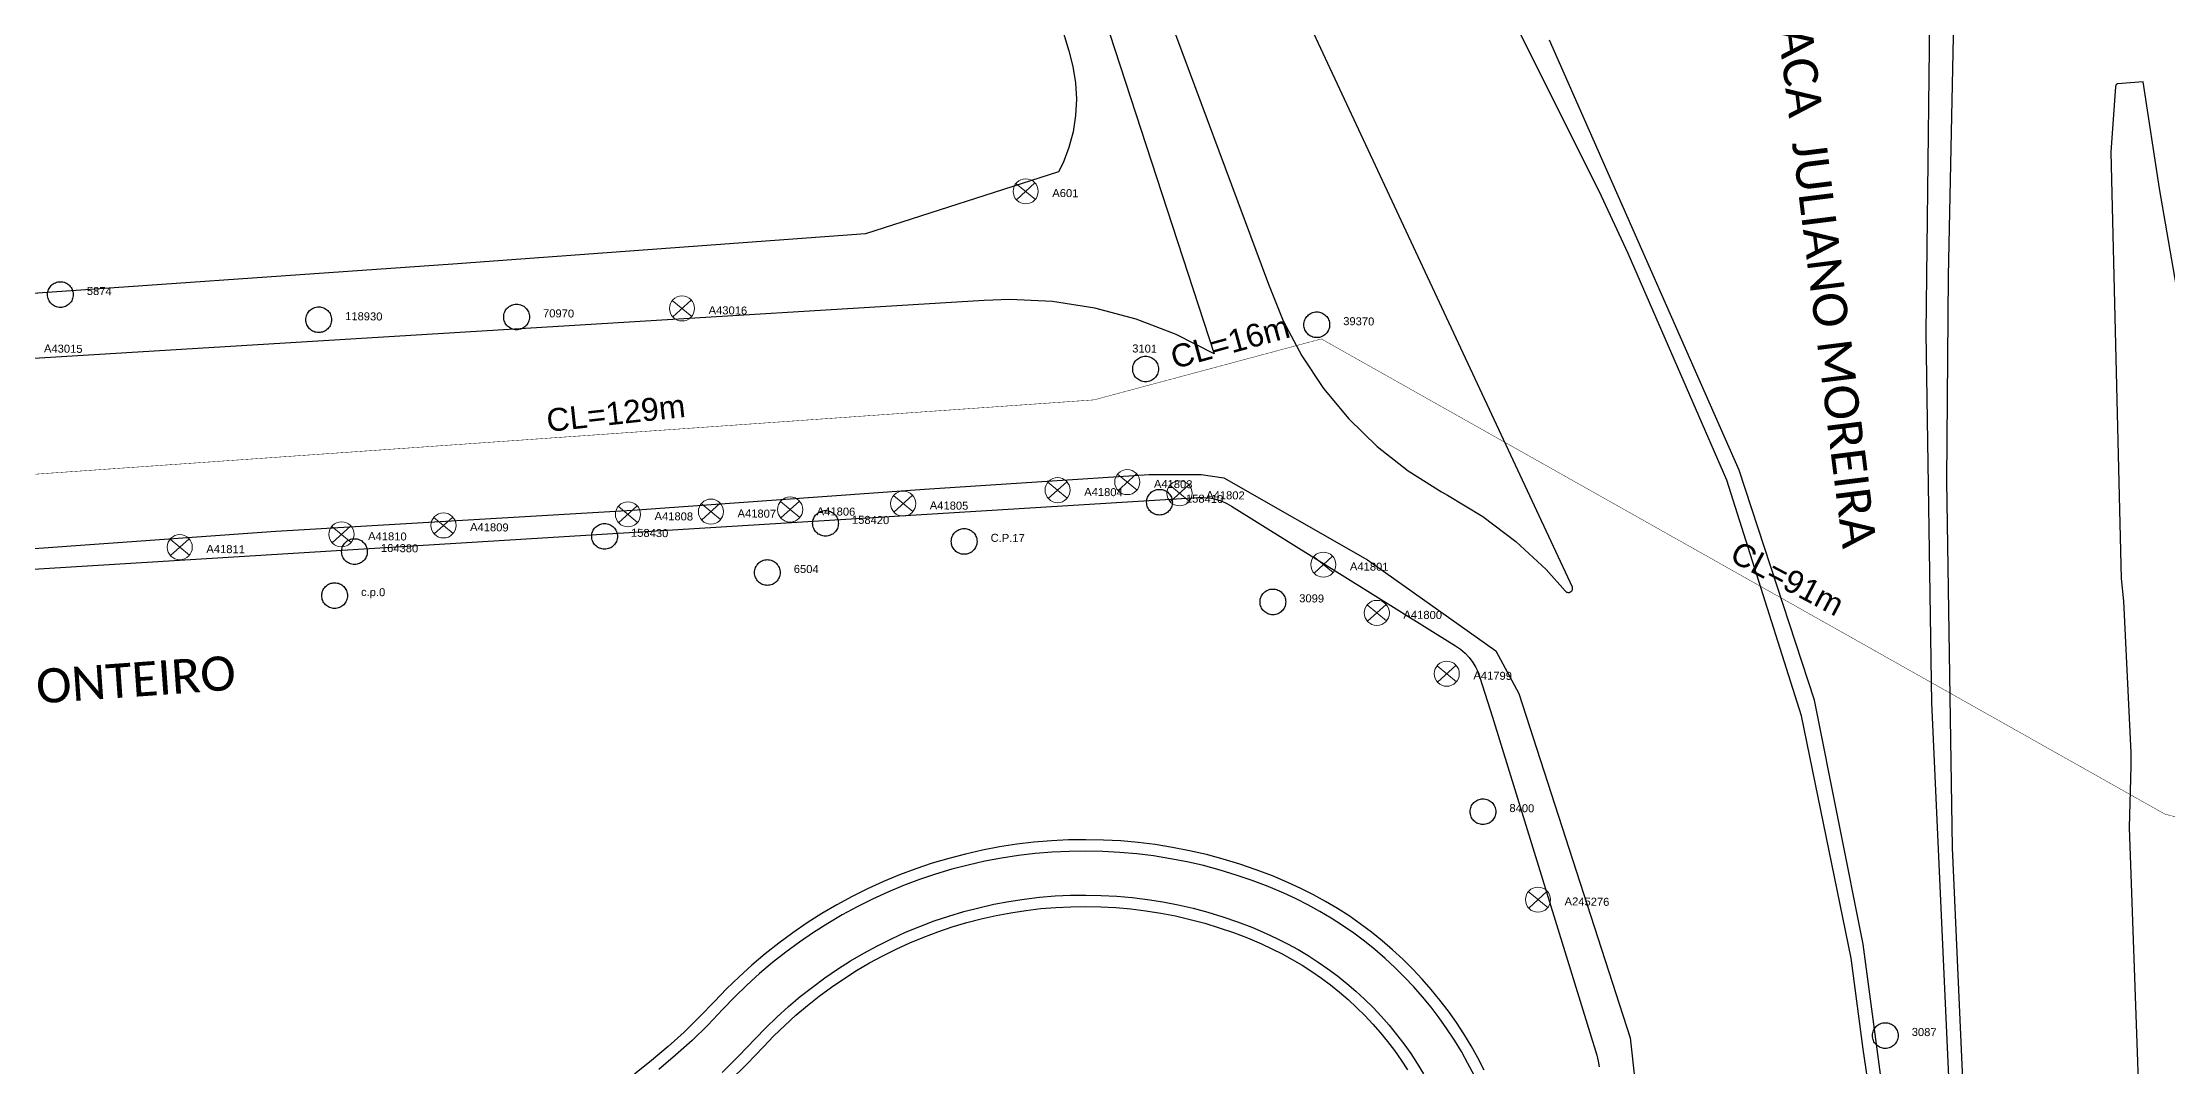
# Model space of a CAD drawing. Header units: millimetres. Extents: x 676447 to 689606, y 7455628 to 7463967.
# Drawn here: x 686720.6 to 686906.5, y 7460215.3 to 7460304.9 of the extents above; entities that cross this region are included whole.
import ezdxf

# ---------------------------------------------------------------- set-up
doc = ezdxf.new("R2010")
doc.units = ezdxf.units.MM
doc.header["$LTSCALE"] = 0.1
doc.header["$MEASUREMENT"] = 0
doc.linetypes.add('PHANTOM2', pattern=[1.25, 0.625, -0.125, 0.125, -0.125, 0.125, -0.125])
doc.layers.add('10.4-Postes', color=1, linetype='Continuous', lineweight=0)
for name, color, linetype in [('Caixas Subterrâneas', 5, 'Continuous'), ('label_cabos', 7, 'Continuous'), ('LEGENDAS_INFRAESTRUTURAS', 7, 'Continuous'), ('MUB_MEIOFIO', 7, 'Continuous'), ('MUB_OBRA_ARTE', 7, 'Continuous'), ('MUB_QUADRAS', 7, 'Continuous'), ('MUB_SEGMENTO', 7, 'Continuous'), ('NOS_DE_INFRAESTRUTURA', 7, 'Continuous')]:
    doc.layers.add(name, color=color, linetype=linetype)
doc.styles.add('Legend', font='calibri.ttf')
doc.styles.get("Standard").update_dxf_attribs({"font": 'arial.ttf'})

# ---------------------------------------------------------------- blocks, each defined once
blk = doc.blocks.new('MHMZ')
at = {"linetype": 'PHANTOM2'}
blk.add_circle((0, 0), 0.0000101, dxfattribs=at)
blk = doc.blocks.new('PTPT')
at = {"layer": '10.4-Postes', "color": 1, "linetype": 'PHANTOM2'}
for points in [[(-0.0000079, 0.0000104), (0.0000075, -0.000002)], [(0.000007, 0.0000109), (-0.0000074, -0.0000025)]]:
    blk.add_lwpolyline(points, dxfattribs=at)
at = {"layer": '10.4-Postes', "color": 1}
blk.add_circle((-0.0000002, 0.0000042), 0.00000987, dxfattribs=at)

msp = doc.modelspace()

# ---------------------------------------------------------------- linework, layer by layer
at = {"color": 5, "const_width": 0.04}
msp.add_lwpolyline([(686611.24, 7460268.99), (686600.27, 7460256.23), (686625.13, 7460262.73), (686688.3, 7460264.89), (686812.55, 7460273.61), (686832.44, 7460278.94), (686906.24, 7460237.38), (686912.59, 7460235.71), (687018.68, 7460166.04)], dxfattribs=at)
at = {"layer": 'MUB_MEIOFIO', "linetype": 'Continuous'}
for points in [[(686758.74, 7460472.23), (686808.88, 7460321.07), (686823.06, 7460277.65), (686819.73, 7460279.34), (686816.23, 7460280.67), (686812.62, 7460281.62), (686808.93, 7460282.2), (686805.2, 7460282.38), (686802.94, 7460282.3), (686693.98, 7460275.65), (686639.38, 7460273.23), (686618.95, 7460272.05), (686611.52, 7460267.57)], [(686948.92, 7459922.98), (686923.71, 7459975.76), (686916.23, 7459994.51), (686910.75, 7460013.93), (686908.8, 7460023.7), (686902.53, 7460065.67), (686896.54, 7460111.85), (686891.26, 7460154.07), (686891.24, 7460154.17), (686885.11, 7460181.12), (686879.84, 7460216.81), (686878.8, 7460224.79), (686874.46, 7460245.98), (686867.93, 7460266.59), (686859.29, 7460286.41), (686856.96, 7460291.44), (686856.94, 7460291.46), (686832.59, 7460340.1), (686786.83, 7460471.63)], [(686827.83, 7460283.73), (686829.11, 7460280.52), (686830.72, 7460277.47), (686832.63, 7460274.6), (686834.84, 7460271.95), (686837.31, 7460269.54), (686840.03, 7460267.4), (686842.95, 7460265.56), (686843.48, 7460265.27), (686846.58, 7460263.4), (686849.47, 7460261.23), (686852.12, 7460258.76), (686853.78, 7460256.9), (686853.8, 7460256.87), (686853.83, 7460256.85), (686853.86, 7460256.82), (686853.89, 7460256.8), (686853.93, 7460256.79), (686853.96, 7460256.78), (686854, 7460256.77), (686854.04, 7460256.76), (686854.07, 7460256.76), (686854.11, 7460256.76), (686854.15, 7460256.77), (686854.18, 7460256.78), (686854.22, 7460256.8), (686854.25, 7460256.81), (686854.28, 7460256.84), (686854.31, 7460256.86), (686854.34, 7460256.89), (686854.36, 7460256.92), (686854.38, 7460256.95), (686854.39, 7460256.98), (686854.41, 7460257.02), (686854.42, 7460257.06), (686854.42, 7460257.09), (686854.42, 7460257.13), (686854.42, 7460257.17), (686854.41, 7460257.2), (686854.4, 7460257.24), (686824.3, 7460321.73)], [(686818.1, 7460309.82), (686827.83, 7460283.73)], [(686887.74, 7460306.77), (686887.29, 7460284.47), (686887.13, 7460266.52), (686887.62, 7460234.43), (686888.64, 7460211.53), (686891.5, 7460188), (686900.28, 7460127.87), (686906.55, 7460079.77)], [(686902.13, 7460301.26), (686902.12, 7460301.26), (686902.09, 7460301.25), (686902.07, 7460301.24), (686902.04, 7460301.22), (686902.02, 7460301.21), (686902, 7460301.19), (686901.98, 7460301.17), (686901.96, 7460301.14), (686901.95, 7460301.12), (686901.94, 7460301.09), (686901.93, 7460301.07), (686901.92, 7460301.04), (686901.92, 7460301.01), (686901.52, 7460295.28), (686902.43, 7460258), (686902.61, 7460256.01), (686903.27, 7460242.77), (686903.26, 7460241.58), (686903.11, 7460236.21), (686904.1, 7460208.35), (686906.51, 7460191.59)], [(686909.23, 7460272.05), (686905.78, 7460292.1), (686904.35, 7460301.42), (686902.13, 7460301.26)], [(686718.61, 7460260.52), (686740.98, 7460262.13), (686772.17, 7460263.95), (686797.71, 7460265.79), (686817.37, 7460267.07), (686821.94, 7460267.07), (686823.9, 7460266.8), (686836.47, 7460259.63), (686847.7, 7460251.65), (686849.71, 7460247.92), (686859.45, 7460217.8), (686862.31, 7460191.89), (686865.02, 7460157.01), (686866.68, 7460134.79), (686866.44, 7460097.41), (686866.07, 7460074.93)], [(686845.8, 7460214.54), (686845.26, 7460215.58), (686844.69, 7460216.61), (686844.08, 7460217.61), (686843.43, 7460218.59), (686842.75, 7460219.55), (686842.04, 7460220.49), (686841.3, 7460221.4), (686840.52, 7460222.28), (686839.71, 7460223.13), (686838.88, 7460223.96), (686838.02, 7460224.76), (686837.13, 7460225.53), (686836.21, 7460226.26), (686835.27, 7460226.97), (686834.3, 7460227.64), (686833.31, 7460228.27), (686832.3, 7460228.87), (686831.27, 7460229.44), (686830.23, 7460229.97), (686829.16, 7460230.46), (686827.79, 7460231.04), (686826.4, 7460231.57), (686825, 7460232.05), (686823.58, 7460232.48), (686822.14, 7460232.87), (686820.7, 7460233.2), (686819.24, 7460233.48), (686817.77, 7460233.72), (686816.3, 7460233.9), (686814.82, 7460234.03), (686813.33, 7460234.11), (686811.85, 7460234.14), (686810.37, 7460234.12), (686808.88, 7460234.05), (686807.4, 7460233.92), (686805.93, 7460233.75), (686804.46, 7460233.52), (686803, 7460233.25), (686801.55, 7460232.92), (686800.11, 7460232.55), (686798.69, 7460232.12), (686797.28, 7460231.65), (686795.89, 7460231.13), (686794.52, 7460230.56), (686793.17, 7460229.94), (686791.84, 7460229.28), (686790.53, 7460228.57), (686789.25, 7460227.82), (686788, 7460227.03), (686786.77, 7460226.19), (686785.58, 7460225.31), (686784.41, 7460224.39), (686783.28, 7460223.43), (686782.18, 7460222.43), (686781.12, 7460221.39), (686780.09, 7460220.32), (686778.76, 7460218.93), (686777.38, 7460217.59), (686775.95, 7460216.29), (686774.48, 7460215.05)], [(686780.01, 7460214.79), (686781.48, 7460216.23), (686782.91, 7460217.71), (686783.84, 7460218.69), (686784.81, 7460219.63), (686785.81, 7460220.54), (686786.84, 7460221.42), (686787.91, 7460222.25), (686789, 7460223.06), (686790.11, 7460223.82), (686791.26, 7460224.54), (686792.42, 7460225.23), (686793.61, 7460225.87), (686794.82, 7460226.48), (686796.05, 7460227.04), (686797.3, 7460227.56), (686798.57, 7460228.03), (686799.85, 7460228.46), (686801.15, 7460228.85), (686802.46, 7460229.19), (686803.78, 7460229.49), (686805.11, 7460229.74), (686806.44, 7460229.94), (686807.79, 7460230.1), (686809.14, 7460230.22), (686810.49, 7460230.28), (686811.84, 7460230.3), (686813.19, 7460230.27), (686814.54, 7460230.2), (686815.89, 7460230.08), (686817.23, 7460229.91), (686818.57, 7460229.7), (686819.9, 7460229.44), (686821.22, 7460229.14), (686822.52, 7460228.79), (686823.82, 7460228.4), (686825.1, 7460227.96), (686826.36, 7460227.48), (686827.61, 7460226.95), (686828.55, 7460226.51), (686829.48, 7460226.04), (686830.4, 7460225.54), (686831.29, 7460225.01), (686832.17, 7460224.44), (686833.02, 7460223.85), (686833.86, 7460223.23), (686834.67, 7460222.57), (686835.46, 7460221.89), (686836.22, 7460221.19), (686836.96, 7460220.45), (686837.68, 7460219.7), (686838.37, 7460218.91), (686839.03, 7460218.11), (686839.66, 7460217.28), (686840.26, 7460216.43), (686840.83, 7460215.56), (686841.37, 7460214.67)]]:
    msp.add_lwpolyline(points, dxfattribs=at)
at = {"layer": 'MUB_OBRA_ARTE', "linetype": 'Continuous'}
msp.add_lwpolyline([(686885.69, 7460309.36), (686885.33, 7460279.47), (686885.82, 7460247.12), (686887.54, 7460209.29), (686882.18, 7460208.5), (686879.85, 7460226.01), (686875.58, 7460247.35), (686869, 7460267.46), (686852.4, 7460305.07)], dxfattribs=at)
at = {"layer": 'MUB_QUADRAS', "linetype": 'Continuous'}
for points in [[(686799.3, 7460340.77), (686810.34, 7460304.14), (686810.71, 7460302.76), (686810.94, 7460301.34), (686811.02, 7460299.91), (686810.94, 7460298.48), (686810.72, 7460297.06), (686810.35, 7460295.68), (686809.84, 7460294.34), (686809.44, 7460293.56), (686792.55, 7460288.14), (686756.45, 7460285.47), (686714.7, 7460282.57)], [(686716.92, 7460258.64), (686821.62, 7460265.07), (686822.15, 7460265.08), (686822.67, 7460265.03), (686823.18, 7460264.92), (686823.68, 7460264.77), (686824.16, 7460264.56), (686824.58, 7460264.32), (686844.19, 7460252.1), (686844.62, 7460251.8), (686845.01, 7460251.45), (686845.37, 7460251.07), (686845.69, 7460250.65), (686845.96, 7460250.2), (686846.18, 7460249.73), (686846.32, 7460249.33), (686847.4, 7460245.85), (686856.55, 7460216.29), (686856.67, 7460215.78), (686856.75, 7460215.27)], [(686846.7, 7460214.98), (686846.14, 7460216.06), (686845.55, 7460217.11), (686844.92, 7460218.15), (686844.26, 7460219.16), (686843.56, 7460220.14), (686842.82, 7460221.11), (686842.06, 7460222.04), (686841.26, 7460222.95), (686840.43, 7460223.83), (686839.57, 7460224.68), (686838.68, 7460225.51), (686837.76, 7460226.3), (686836.82, 7460227.05), (686835.85, 7460227.78), (686834.86, 7460228.47), (686833.84, 7460229.12), (686832.8, 7460229.74), (686831.74, 7460230.33), (686830.66, 7460230.87), (686829.56, 7460231.38), (686828.16, 7460231.97), (686826.74, 7460232.51), (686825.31, 7460233), (686823.85, 7460233.44), (686822.38, 7460233.84), (686820.9, 7460234.18), (686819.41, 7460234.47), (686817.91, 7460234.71), (686816.4, 7460234.89), (686814.89, 7460235.03), (686813.37, 7460235.11), (686811.85, 7460235.14), (686810.33, 7460235.12), (686808.82, 7460235.05), (686807.3, 7460234.92), (686805.79, 7460234.74), (686804.29, 7460234.51), (686802.8, 7460234.23), (686801.32, 7460233.89), (686799.85, 7460233.51), (686798.39, 7460233.08), (686796.95, 7460232.59), (686795.53, 7460232.06), (686794.12, 7460231.48), (686792.74, 7460230.85), (686791.38, 7460230.17), (686790.04, 7460229.45), (686788.73, 7460228.68), (686787.45, 7460227.86), (686786.2, 7460227), (686784.97, 7460226.1), (686783.78, 7460225.16), (686782.62, 7460224.18), (686781.5, 7460223.16), (686780.41, 7460222.1), (686779.36, 7460221), (686778.05, 7460219.64), (686776.69, 7460218.32), (686775.29, 7460217.04), (686773.85, 7460215.82), (686772.36, 7460214.64)], [(686780.69, 7460214.06), (686782.19, 7460215.52), (686783.64, 7460217.03), (686784.55, 7460217.98), (686785.5, 7460218.9), (686786.47, 7460219.79), (686787.48, 7460220.64), (686788.51, 7460221.46), (686789.57, 7460222.24), (686790.66, 7460222.98), (686791.78, 7460223.69), (686792.91, 7460224.36), (686794.07, 7460224.99), (686795.25, 7460225.57), (686796.45, 7460226.12), (686797.67, 7460226.63), (686798.9, 7460227.09), (686800.15, 7460227.51), (686801.42, 7460227.89), (686802.69, 7460228.22), (686803.98, 7460228.51), (686805.28, 7460228.75), (686806.58, 7460228.95), (686807.89, 7460229.11), (686809.2, 7460229.22), (686810.52, 7460229.28), (686811.84, 7460229.3), (686813.16, 7460229.27), (686814.47, 7460229.2), (686815.78, 7460229.09), (686817.09, 7460228.92), (686818.4, 7460228.72), (686819.69, 7460228.47), (686820.97, 7460228.17), (686822.25, 7460227.83), (686823.51, 7460227.44), (686824.76, 7460227.02), (686825.99, 7460226.55), (686827.2, 7460226.04), (686828.12, 7460225.61), (686829.02, 7460225.16), (686829.9, 7460224.67), (686830.76, 7460224.16), (686831.61, 7460223.61), (686832.44, 7460223.04), (686833.24, 7460222.44), (686834.03, 7460221.81), (686834.79, 7460221.15), (686835.53, 7460220.46), (686836.25, 7460219.76), (686836.94, 7460219.02), (686837.6, 7460218.27), (686838.24, 7460217.49), (686838.85, 7460216.69), (686839.43, 7460215.86), (686839.99, 7460215.02)]]:
    msp.add_lwpolyline(points, dxfattribs=at)

# ---------------------------------------------------------------- block references
at = {"layer": 'Caixas Subterrâneas', "color": 40}
for p, xscale, yscale, zscale, rotation in [((686722.12, 7460282.82), 111319.4907932736, 111319.4907932736, 111319.4907932736, 359.2895137539609), ((686744.72, 7460280.62), 111319.4907932736, 111319.4907932736, 111319.4907932736, 359.2894271167483), ((686762.03, 7460280.86), 111319.4907932736, 111319.4907932736, 111319.4907932736, 359.2893613836225), ((686832.04, 7460280.18), 111319.4907932736, 111319.4907932736, 111319.4907932736, 359.2890949719311), ((686817.06, 7460276.31), 111319.4907932736, 111319.4907932736, 111319.4907932736, 359.2891536904294), ((686818.28, 7460264.66), 111319.4907932736, 111319.4907932736, 111319.4907932736, 359.2891424258748), ((686769.73, 7460261.67), 111319.4907932735, 111319.4907932735, 111319.4907932735, 359.2893261131936), ((686789.06, 7460262.81), 111319.4907932736, 111319.4907932736, 111319.4907932736, 359.2892529822589), ((686801.19, 7460261.23), 111319.4907932736, 111319.4907932736, 111319.4907932736, 359.2892063647428), ((686747.85, 7460260.34), 111319.4907932735, 111319.4907932735, 111319.4907932735, 359.2894089161258), ((686783.97, 7460258.51), 111319.4907932735, 111319.4907932735, 111319.4907932735, 359.2892709992794), ((686746.11, 7460256.49), 111319.4907932735, 111319.4907932735, 111319.4907932735, 359.2894143422692), ((686828.2, 7460255.94), 111319.4907932736, 111319.4907932736, 111319.4907932736, 359.2891020242301), ((686846.58, 7460237.59), 111319.4907932735, 111319.4907932735, 111319.4907932735, 359.2890264030864), ((686881.78, 7460218.01), 111319.4907932736, 111319.4907932736, 111319.4907932736, 359.2888864241766)]:
    msp.add_blockref('MHMZ', p, dxfattribs=dict(at, xscale=xscale, yscale=yscale, zscale=zscale, rotation=rotation))
at = {"layer": 'Caixas Subterrâneas', "color": 5, "xscale": 111319.4907932736, "yscale": 111319.4907932736, "zscale": 111319.4907932736}
for p, rotation in [((686832.04, 7460280.18), 359.2890949719311), ((686818.28, 7460264.66), 359.2891424258748), ((686801.19, 7460261.23), 359.2892063647428), ((686828.2, 7460255.94), 359.2891020242301), ((686846.58, 7460237.59), 359.2890264030864), ((686881.78, 7460218.01), 359.2888864241766)]:
    msp.add_blockref('MHMZ', p, dxfattribs=dict(at, rotation=rotation))
at = {"layer": 'NOS_DE_INFRAESTRUTURA', "color": 1}
for p, xscale, yscale, zscale, rotation in [((686806.59, 7460291.38), 111319.4907932735, 111319.4907932735, 111319.4907932735, 359.289195213708), ((686806.59, 7460291.38), 111319.4907932736, 111319.4907932736, 111319.4907932736, 359.289195213708), ((686776.52, 7460281.14), 111319.4907932736, 111319.4907932736, 111319.4907932736, 359.2893063890249), ((686809.38, 7460265.25), 111319.4907932735, 111319.4907932735, 111319.4907932735, 359.2891764613182), ((686809.38, 7460265.25), 111319.4907932735, 111319.4907932735, 111319.4907932735, 359.289176461318), ((686815.48, 7460265.95), 111319.4907932736, 111319.4907932736, 111319.4907932736, 359.2891534787479), ((686815.48, 7460265.95), 111319.4907932736, 111319.4907932736, 111319.4907932736, 359.289153478748), ((686820.05, 7460264.97), 111319.4907932735, 111319.4907932735, 111319.4907932735, 359.2891357933299), ((686820.05, 7460264.97), 111319.4907932736, 111319.4907932736, 111319.4907932736, 359.2891357933299), ((686771.79, 7460263.13), 111319.4907932735, 111319.4907932735, 111319.4907932735, 359.2893187483479), ((686779.05, 7460263.37), 111319.4907932735, 111319.4907932735, 111319.4907932735, 359.2892912165236), ((686785.98, 7460263.55), 111319.4907932736, 111319.4907932736, 111319.4907932736, 359.2892649102419), ((686795.87, 7460264.07), 111319.4907932736, 111319.4907932736, 111319.4907932736, 359.2892274868672), ((686795.87, 7460264.07), 111319.4907932736, 111319.4907932736, 111319.4907932736, 359.2892274868672), ((686746.73, 7460261.38), 111319.4907932736, 111319.4907932736, 111319.4907932736, 359.2894135010894), ((686755.65, 7460262.16), 111319.4907932736, 111319.4907932736, 111319.4907932736, 359.2893798183748), ((686732.58, 7460260.26), 111319.4907932736, 111319.4907932736, 111319.4907932736, 359.2894669548099), ((686832.63, 7460258.73), 111319.4907932736, 111319.4907932736, 111319.4907932736, 359.2890860352069), ((686832.63, 7460258.73), 111319.4907932736, 111319.4907932736, 111319.4907932736, 359.2890860352069), ((686837.31, 7460254.51), 111319.4907932736, 111319.4907932736, 111319.4907932736, 359.2890669242288), ((686837.31, 7460254.51), 111319.4907932736, 111319.4907932736, 111319.4907932736, 359.2890669242288), ((686843.43, 7460249.19), 111319.4907932735, 111319.4907932735, 111319.4907932735, 359.2890419811123), ((686843.43, 7460249.19), 111319.4907932736, 111319.4907932736, 111319.4907932736, 359.2890419811124), ((686851.41, 7460229.43), 111319.4907932736, 111319.4907932736, 111319.4907932736, 359.2890054840593), ((686851.41, 7460229.43), 111319.4907932736, 111319.4907932736, 111319.4907932736, 359.2890054840593)]:
    msp.add_blockref('PTPT', p, dxfattribs=dict(at, xscale=xscale, yscale=yscale, zscale=zscale, rotation=rotation))

# ---------------------------------------------------------------- texts
at = {"layer": 'label_cabos', "linetype": 'Continuous', "char_height": 2, "attachment_point": 4}
for s, insert, rotation in [('CL=16m', (686819.33, 7460277.25), 15.363), ('CL=129m', (686764.66, 7460271.78), 6.2637), ('CL=91m', (686868.51, 7460260.46), 332.1869)]:
    msp.add_mtext(s, dxfattribs=dict(at, insert=insert, rotation=rotation))
at = {"layer": 'LEGENDAS_INFRAESTRUTURAS', "color": 1}
for s, rotation, p in [('A601', 359.2892, (686808.9, 7460291.36)), ('A601', 359.2892, (686808.9, 7460291.36)), ('A43016', 359.2893, (686778.83, 7460281.11)), ('A43015', 359.2895, (686720.68, 7460277.76)), ('A41804', 359.2892, (686811.69, 7460265.22)), ('A41804', 359.2892, (686811.69, 7460265.22)), ('A41803', 359.2891, (686817.79, 7460265.92)), ('A41803', 359.2891, (686817.79, 7460265.92)), ('A41806', 359.2893, (686788.29, 7460263.52)), ('A41805', 359.2892, (686798.18, 7460264.04)), ('A41805', 359.2892, (686798.18, 7460264.04)), ('A41802', 359.2891, (686822.36, 7460264.94)), ('A41802', 359.2891, (686822.36, 7460264.94)), ('A41809', 359.2894, (686757.96, 7460262.14)), ('A41808', 359.2893, (686774.1, 7460263.1)), ('A41807', 359.2893, (686781.36, 7460263.34)), ('A41811', 359.2895, (686734.89, 7460260.23)), ('A41810', 359.2894, (686749.04, 7460261.35)), ('A41801', 359.2891, (686834.94, 7460258.7)), ('A41801', 359.2891, (686834.94, 7460258.7)), ('A41800', 359.2891, (686839.62, 7460254.48)), ('A41800', 359.2891, (686839.62, 7460254.48)), ('A41799', 359.289, (686845.74, 7460249.16)), ('A41799', 359.289, (686845.74, 7460249.16)), ('A245276', 359.289, (686853.72, 7460229.4)), ('A245276', 359.289, (686853.72, 7460229.4))]:
    msp.add_text(s, height=0.7, rotation=rotation, dxfattribs=at).set_placement(p)
at = {"layer": 'LEGENDAS_INFRAESTRUTURAS', "color": 5}
for s, rotation, p in [('5874', 359.2895, (686724.43, 7460282.79)), ('118930', 359.2894, (686747.03, 7460280.59)), ('70970', 359.2894, (686764.34, 7460280.84)), ('39370', 359.2891, (686834.35, 7460280.15)), ('39370', 359.2891, (686834.35, 7460280.15)), ('3101', 359.2891, (686815.89, 7460277.76)), ('158410', 359.2891, (686820.59, 7460264.63)), ('158410', 359.2891, (686820.59, 7460264.63)), ('158430', 359.2893, (686772.04, 7460261.64)), ('158420', 359.2892, (686791.37, 7460262.78)), ('164380', 359.2894, (686750.16, 7460260.31)), ('C.P.17', 359.2892, (686803.5, 7460261.2)), ('C.P.17', 359.2892, (686803.5, 7460261.2)), ('6504', 359.2893, (686786.28, 7460258.48)), ('c.p.0', 359.2894, (686748.42, 7460256.46)), ('3099', 359.2891, (686830.5, 7460255.91)), ('3099', 359.2891, (686830.5, 7460255.91)), ('8400', 359.289, (686848.89, 7460237.56)), ('8400', 359.289, (686848.89, 7460237.56)), ('3087', 359.2889, (686884.09, 7460217.98)), ('3087', 359.2889, (686884.09, 7460217.98))]:
    msp.add_text(s, height=0.7, rotation=rotation, dxfattribs=at).set_placement(p)
at = {"layer": 'MUB_SEGMENTO', "color": 253, "style": 'Legend'}
for s, rotation, p in [('PRACA  JULIANO MOREIRA', 277.1108, (686871.77, 7460310.95)), ('RUA GENERAL GOES MONTEIRO', 4.0581, (686676.58, 7460243.95))]:
    msp.add_text(s, height=3, rotation=rotation, dxfattribs=at).set_placement(p)

doc.saveas('drawing.dxf')
